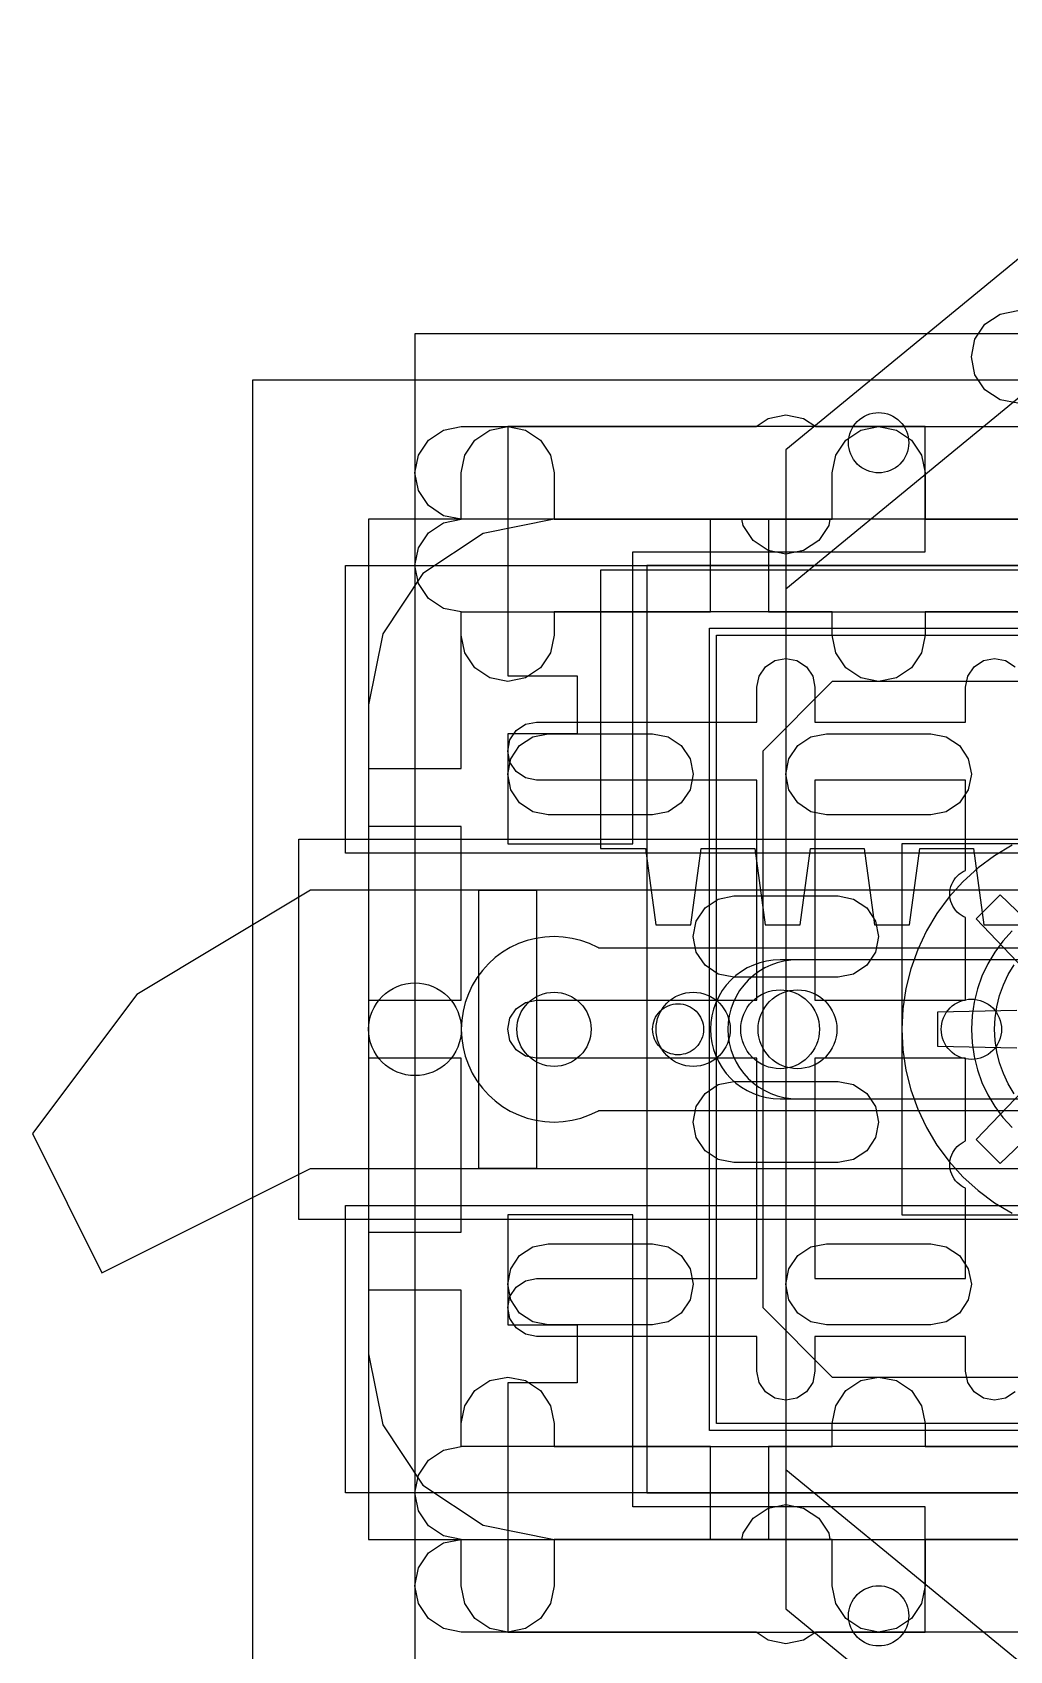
# Model space of a CAD drawing. Header units: millimetres. Extents: x -46 to 130, y -81 to 81.
# Drawn here: x -46.5 to -4.3, y -26.8 to 43 of the extents above; entities that cross this region are included whole.
import ezdxf

# ---------------------------------------------------------------- set-up
doc = ezdxf.new("R2010")
doc.units = ezdxf.units.MM

msp = doc.modelspace()

# ---------------------------------------------------------------- linework, layer by layer
at = {"layer": '04_column_t22.0'}
msp.add_lwpolyline([(-4.2426, 4.2426), (-4.6381, 3.8064), (-4.9888, 3.3334), (-5.2915, 2.8284), (-5.5433, 2.2961), (-5.7416, 1.7417), (-5.8847, 1.1705), (-5.9711, 0.5881), (-6, 0), (-5.9711, -0.5881), (-5.8847, -1.1705), (-5.7416, -1.7417), (-5.5433, -2.2961), (-5.2915, -2.8284), (-4.9888, -3.3334), (-4.6381, -3.8064), (-4.2426, -4.2426)], dxfattribs=at)
at = {"layer": '05_scoop_floor_t6.0'}
for points in [[(-14, 25), (-14, -25), (14, -48), (14, 48), (-14, 25)], [(-4.7654, 30.8478), (-4, 31), (4, 31), (4.7654, 30.8478), (5.4142, 30.4142), (5.8478, 29.7654), (6, 29), (5.8478, 28.2346), (5.4142, 27.5858), (4.7654, 27.1522), (4, 27), (-4, 27), (-4.7654, 27.1522), (-5.4142, 27.5858), (-5.8478, 28.2346), (-6, 29), (-5.8478, 29.7654), (-5.4142, 30.4142), (-4.7654, 30.8478)]]:
    msp.add_lwpolyline(points, close=True, dxfattribs=at)
at = {"layer": '05b_scoop_wall_L_t26.0'}
for points in [[(-14, -19), (-14, -25), (14, -48), (14, -42), (-14, -19)], [(-8.725, -25.0464), (-8.7063, -25.1726), (-8.7, -25.3), (-8.7063, -25.4274), (-8.725, -25.5536), (-8.756, -25.6774), (-8.799, -25.7975), (-8.8535, -25.9128), (-8.9191, -26.0222), (-8.9951, -26.1247), (-9.0808, -26.2192), (-9.1753, -26.3049), (-9.2778, -26.3809), (-9.3872, -26.4465), (-9.5025, -26.501), (-9.6226, -26.544), (-9.7464, -26.575), (-9.8726, -26.5937), (-10, -26.6), (-10.1274, -26.5937), (-10.2536, -26.575), (-10.3774, -26.544), (-10.4975, -26.501), (-10.6128, -26.4465), (-10.7222, -26.3809), (-10.8247, -26.3049), (-10.9192, -26.2192), (-11.0049, -26.1247), (-11.0809, -26.0222), (-11.1465, -25.9128), (-11.201, -25.7975), (-11.244, -25.6774), (-11.275, -25.5536), (-11.2937, -25.4274), (-11.3, -25.3), (-11.2937, -25.1726), (-11.275, -25.0464), (-11.244, -24.9226), (-11.201, -24.8025), (-11.1465, -24.6872), (-11.0809, -24.5778), (-11.0049, -24.4753), (-10.9192, -24.3808), (-10.8247, -24.2951), (-10.7222, -24.2191), (-10.6128, -24.1535), (-10.4975, -24.099), (-10.3774, -24.056), (-10.2536, -24.025), (-10.1274, -24.0063), (-10, -24), (-9.8726, -24.0063), (-9.7464, -24.025), (-9.6226, -24.056), (-9.5025, -24.099), (-9.3872, -24.1535), (-9.2778, -24.2191), (-9.1753, -24.2951), (-9.0808, -24.3808), (-8.9951, -24.4753), (-8.9191, -24.5778), (-8.8535, -24.6872), (-8.799, -24.8025), (-8.756, -24.9226), (-8.725, -25.0464)]]:
    msp.add_lwpolyline(points, close=True, dxfattribs=at)
at = {"layer": '05c_scoop_wall_R_t26.0'}
for points in [[(-14, 19), (14, 42), (14, 48), (-14, 25), (-14, 19)], [(-8.725, 25.5536), (-8.7063, 25.4274), (-8.7, 25.3), (-8.7063, 25.1726), (-8.725, 25.0464), (-8.756, 24.9226), (-8.799, 24.8025), (-8.8535, 24.6872), (-8.9191, 24.5778), (-8.9951, 24.4753), (-9.0808, 24.3808), (-9.1753, 24.2951), (-9.2778, 24.2191), (-9.3872, 24.1535), (-9.5025, 24.099), (-9.6226, 24.056), (-9.7464, 24.025), (-9.8726, 24.0063), (-10, 24), (-10.1274, 24.0063), (-10.2536, 24.025), (-10.3774, 24.056), (-10.4975, 24.099), (-10.6128, 24.1535), (-10.7222, 24.2191), (-10.8247, 24.2951), (-10.9192, 24.3808), (-11.0049, 24.4753), (-11.0809, 24.5778), (-11.1465, 24.6872), (-11.201, 24.8025), (-11.244, 24.9226), (-11.275, 25.0464), (-11.2937, 25.1726), (-11.3, 25.3), (-11.2937, 25.4274), (-11.275, 25.5536), (-11.244, 25.6774), (-11.201, 25.7975), (-11.1465, 25.9128), (-11.0809, 26.0222), (-11.0049, 26.1247), (-10.9192, 26.2192), (-10.8247, 26.3049), (-10.7222, 26.3809), (-10.6128, 26.4465), (-10.4975, 26.501), (-10.3774, 26.544), (-10.2536, 26.575), (-10.1274, 26.5937), (-10, 26.6), (-9.8726, 26.5937), (-9.7464, 26.575), (-9.6226, 26.544), (-9.5025, 26.501), (-9.3872, 26.4465), (-9.2778, 26.3809), (-9.1753, 26.3049), (-9.0808, 26.2192), (-8.9951, 26.1247), (-8.9191, 26.0222), (-8.8535, 25.9128), (-8.799, 25.7975), (-8.756, 25.6774), (-8.725, 25.5536)]]:
    msp.add_lwpolyline(points, close=True, dxfattribs=at)
at = {"layer": '08_grip_finger_R_t6.0'}
for points in [[(-46.5, -4.5), (-43.5, -10.5), (-34.5, -6), (0, -6), (0, 6), (-34.5, 6), (-42, 1.5), (-46.5, -4.5)], [(-28.0096, 0.196), (-28, 0), (-28.0096, -0.196), (-28.0384, -0.3902), (-28.0861, -0.5806), (-28.1522, -0.7654), (-28.2362, -0.9428), (-28.3371, -1.1111), (-28.454, -1.2688), (-28.5858, -1.4142), (-28.7312, -1.546), (-28.8889, -1.6629), (-29.0572, -1.7638), (-29.2346, -1.8478), (-29.4194, -1.9139), (-29.6098, -1.9616), (-29.804, -1.9904), (-30, -2), (-30.196, -1.9904), (-30.3902, -1.9616), (-30.5806, -1.9139), (-30.7654, -1.8478), (-30.9428, -1.7638), (-31.1111, -1.6629), (-31.2688, -1.546), (-31.4142, -1.4142), (-31.546, -1.2688), (-31.6629, -1.1111), (-31.7638, -0.9428), (-31.8478, -0.7654), (-31.9139, -0.5806), (-31.9616, -0.3902), (-31.9904, -0.196), (-32, 0), (-31.9904, 0.196), (-31.9616, 0.3902), (-31.9139, 0.5806), (-31.8478, 0.7654), (-31.7638, 0.9428), (-31.6629, 1.1111), (-31.546, 1.2688), (-31.4142, 1.4142), (-31.2688, 1.546), (-31.1111, 1.6629), (-30.9428, 1.7638), (-30.7654, 1.8478), (-30.5806, 1.9139), (-30.3902, 1.9616), (-30.196, 1.9904), (-30, 2), (-29.804, 1.9904), (-29.6098, 1.9616), (-29.4194, 1.9139), (-29.2346, 1.8478), (-29.0572, 1.7638), (-28.8889, 1.6629), (-28.7312, 1.546), (-28.5858, 1.4142), (-28.454, 1.2688), (-28.3371, 1.1111), (-28.2362, 0.9428), (-28.1522, 0.7654), (-28.0861, 0.5806), (-28.0384, 0.3902), (-28.0096, 0.196)], [(-16.4307, 0.3121), (-16.4077, 0.1568), (-16.4, 0), (-16.4077, -0.1568), (-16.4307, -0.3121), (-16.4689, -0.4645), (-16.5218, -0.6123), (-16.5889, -0.7542), (-16.6696, -0.8889), (-16.7632, -1.015), (-16.8686, -1.1314), (-16.985, -1.2368), (-17.1111, -1.3304), (-17.2458, -1.4111), (-17.3877, -1.4782), (-17.5355, -1.5311), (-17.6879, -1.5693), (-17.8432, -1.5923), (-18, -1.6), (-18.1568, -1.5923), (-18.3121, -1.5693), (-18.4645, -1.5311), (-18.6123, -1.4782), (-18.7542, -1.4111), (-18.8889, -1.3304), (-19.015, -1.2368), (-19.1314, -1.1314), (-19.2368, -1.015), (-19.3304, -0.8889), (-19.4111, -0.7542), (-19.4782, -0.6123), (-19.5311, -0.4645), (-19.5693, -0.3121), (-19.5923, -0.1568), (-19.6, 0), (-19.5923, 0.1568), (-19.5693, 0.3121), (-19.5311, 0.4645), (-19.4782, 0.6123), (-19.4111, 0.7542), (-19.3304, 0.8889), (-19.2368, 1.015), (-19.1314, 1.1314), (-19.015, 1.2368), (-18.8889, 1.3304), (-18.7542, 1.4111), (-18.6123, 1.4782), (-18.4645, 1.5311), (-18.3121, 1.5693), (-18.1568, 1.5923), (-18, 1.6), (-17.8432, 1.5923), (-17.6879, 1.5693), (-17.5355, 1.5311), (-17.3877, 1.4782), (-17.2458, 1.4111), (-17.1111, 1.3304), (-16.985, 1.2368), (-16.8686, 1.1314), (-16.7632, 1.015), (-16.6696, 0.8889), (-16.5889, 0.7542), (-16.5218, 0.6123), (-16.4689, 0.4645), (-16.4307, 0.3121)], [(-4.756, 0.3774), (-4.725, 0.2536), (-4.7063, 0.1274), (-4.7, 0), (-4.7063, -0.1274), (-4.725, -0.2536), (-4.756, -0.3774), (-4.799, -0.4975), (-4.8535, -0.6128), (-4.9191, -0.7222), (-4.9951, -0.8247), (-5.0808, -0.9192), (-5.1753, -1.0049), (-5.2778, -1.0809), (-5.3872, -1.1465), (-5.5025, -1.201), (-5.6226, -1.244), (-5.7464, -1.275), (-5.8726, -1.2937), (-6, -1.3), (-6.1274, -1.2937), (-6.2536, -1.275), (-6.3774, -1.244), (-6.4975, -1.201), (-6.6128, -1.1465), (-6.7222, -1.0809), (-6.8247, -1.0049), (-6.9192, -0.9192), (-7.0049, -0.8247), (-7.0809, -0.7222), (-7.1465, -0.6128), (-7.201, -0.4975), (-7.244, -0.3774), (-7.275, -0.2536), (-7.2937, -0.1274), (-7.3, 0), (-7.2937, 0.1274), (-7.275, 0.2536), (-7.244, 0.3774), (-7.201, 0.4975), (-7.1465, 0.6128), (-7.0809, 0.7222), (-7.0049, 0.8247), (-6.9192, 0.9192), (-6.8247, 1.0049), (-6.7222, 1.0809), (-6.6128, 1.1465), (-6.4975, 1.201), (-6.3774, 1.244), (-6.2536, 1.275), (-6.1274, 1.2937), (-6, 1.3), (-5.8726, 1.2937), (-5.7464, 1.275), (-5.6226, 1.244), (-5.5025, 1.201), (-5.3872, 1.1465), (-5.2778, 1.0809), (-5.1753, 1.0049), (-5.0808, 0.9192), (-4.9951, 0.8247), (-4.9191, 0.7222), (-4.8535, 0.6128), (-4.799, 0.4975), (-4.756, 0.3774)]]:
    msp.add_lwpolyline(points, close=True, dxfattribs=at)
at = {"layer": '24a_claw_base_t4.0'}
for points in [[(37, -28), (37, 28), (-37, 28), (-37, -28), (37, -28)], [(-18.5126, 9.7626), (-19.0803, 9.3832), (-19.75, 9.25), (-24.25, 9.25), (-24.9197, 9.3832), (-25.4874, 9.7626), (-25.8668, 10.3303), (-26, 11), (-25.8668, 11.6697), (-25.4874, 12.2374), (-24.9197, 12.6168), (-24.25, 12.75), (-19.75, 12.75), (-19.0803, 12.6168), (-18.5126, 12.2374), (-18.1332, 11.6697), (-18, 11), (-18.1332, 10.3303), (-18.5126, 9.7626)], [(-6, 11), (-6.1332, 10.3303), (-6.5126, 9.7626), (-7.0803, 9.3832), (-7.75, 9.25), (-12.25, 9.25), (-12.9197, 9.3832), (-13.4874, 9.7626), (-13.8668, 10.3303), (-14, 11), (-13.8668, 11.6697), (-13.4874, 12.2374), (-12.9197, 12.6168), (-12.25, 12.75), (-7.75, 12.75), (-7.0803, 12.6168), (-6.5126, 12.2374), (-6.1332, 11.6697), (-6, 11)], [(35, 8.2), (35, -8.2), (-35, -8.2), (-35, 8.2), (35, 8.2)], [(-19.0803, -12.6168), (-19.75, -12.75), (-24.25, -12.75), (-24.9197, -12.6168), (-25.4874, -12.2374), (-25.8668, -11.6697), (-26, -11), (-25.8668, -10.3303), (-25.4874, -9.7626), (-24.9197, -9.3832), (-24.25, -9.25), (-19.75, -9.25), (-19.0803, -9.3832), (-18.5126, -9.7626), (-18.1332, -10.3303), (-18, -11), (-18.1332, -11.6697), (-18.5126, -12.2374), (-19.0803, -12.6168)], [(-6.1332, -11.6697), (-6.5126, -12.2374), (-7.0803, -12.6168), (-7.75, -12.75), (-12.25, -12.75), (-12.9197, -12.6168), (-13.4874, -12.2374), (-13.8668, -11.6697), (-14, -11), (-13.8668, -10.3303), (-13.4874, -9.7626), (-12.9197, -9.3832), (-12.25, -9.25), (-7.75, -9.25), (-7.0803, -9.3832), (-6.5126, -9.7626), (-6.1332, -10.3303), (-6, -11), (-6.1332, -11.6697)]]:
    msp.add_lwpolyline(points, close=True, dxfattribs=at)
for points in [[(8, 18), (-8, 18), (-8, 17), (-8.1522, 16.2346), (-8.5858, 15.5858), (-9.2346, 15.1522), (-10, 15), (-10.7654, 15.1522), (-11.4142, 15.5858), (-11.8478, 16.2346), (-12, 17), (-12, 18), (-24, 18), (-24, 17), (-24.1522, 16.2346), (-24.5858, 15.5858), (-25.2346, 15.1522), (-26, 15), (-26.7654, 15.1522), (-27.4142, 15.5858), (-27.8478, 16.2346), (-28, 17), (-28, 18), (-28.7654, 18.1522), (-29.4142, 18.5858), (-29.8478, 19.2346), (-30, 20), (-29.8478, 20.7654), (-29.4142, 21.4142), (-28.7654, 21.8478), (-28, 22), (-28, 24), (-27.8478, 24.7654), (-27.4142, 25.4142), (-26.7654, 25.8478), (-26, 26), (-25.2346, 25.8478), (-24.5858, 25.4142), (-24.1522, 24.7654), (-24, 24), (-24, 22), (-12, 22), (-12, 24), (-11.8478, 24.7654), (-11.4142, 25.4142), (-10.7654, 25.8478), (-10, 26), (-9.2346, 25.8478), (-8.5858, 25.4142), (-8.1522, 24.7654), (-8, 24), (-8, 22), (8, 22)], [(8, -22), (-8, -22), (-8, -24), (-8.1522, -24.7654), (-8.5858, -25.4142), (-9.2346, -25.8478), (-10, -26), (-10.7654, -25.8478), (-11.4142, -25.4142), (-11.8478, -24.7654), (-12, -24), (-12, -22), (-24, -22), (-24, -24), (-24.1522, -24.7654), (-24.5858, -25.4142), (-25.2346, -25.8478), (-26, -26), (-26.7654, -25.8478), (-27.4142, -25.4142), (-27.8478, -24.7654), (-28, -24), (-28, -22), (-28.7654, -21.8478), (-29.4142, -21.4142), (-29.8478, -20.7654), (-30, -20), (-29.8478, -19.2346), (-29.4142, -18.5858), (-28.7654, -18.1522), (-28, -18), (-28, -17), (-27.8478, -16.2346), (-27.4142, -15.5858), (-26.7654, -15.1522), (-26, -15), (-25.2346, -15.1522), (-24.5858, -15.5858), (-24.1522, -16.2346), (-24, -17), (-24, -18), (-12, -18), (-12, -17), (-11.8478, -16.2346), (-11.4142, -15.5858), (-10.7654, -15.1522), (-10, -15), (-9.2346, -15.1522), (-8.5858, -15.5858), (-8.1522, -16.2346), (-8, -17), (-8, -18), (8, -18)]]:
    msp.add_lwpolyline(points, dxfattribs=at)
at = {"layer": '24b_claw_slider_t12.0'}
msp.add_lwpolyline([(9, -8), (9, 8), (-9, 8), (-9, -8), (9, -8)], close=True, dxfattribs=at)
at = {"layer": '24d_claw_horn_t3.0'}
msp.add_lwpolyline([(13.5, 3), (-13.5, 3), (-13.7941, 2.9856), (-14.0853, 2.9424), (-14.3709, 2.8708), (-14.6481, 2.7716), (-14.9142, 2.6458), (-15.1667, 2.4944), (-15.4032, 2.319), (-15.6213, 2.1213), (-15.819, 1.9032), (-15.9944, 1.6667), (-16.1458, 1.4142), (-16.2716, 1.1481), (-16.3708, 0.8709), (-16.4424, 0.5853), (-16.4856, 0.2941), (-16.5, 0), (-16.4856, -0.2941), (-16.4424, -0.5853), (-16.3708, -0.8709), (-16.2716, -1.1481), (-16.1458, -1.4142), (-15.9944, -1.6667), (-15.819, -1.9032), (-15.6213, -2.1213), (-15.4032, -2.319), (-15.1667, -2.4944), (-14.9142, -2.6458), (-14.6481, -2.7716), (-14.6481, -2.7716), (-14.3709, -2.8708), (-14.0853, -2.9424), (-13.7941, -2.9856), (-13.5, -3), (13.5, -3)], dxfattribs=at)
msp.add_lwpolyline([(-11.8327, 0.3317), (-11.8082, 0.1666), (-11.8, 0), (-11.8082, -0.1666), (-11.8327, -0.3317), (-11.8732, -0.4935), (-11.9294, -0.6506), (-12.0007, -0.8014), (-12.0865, -0.9445), (-12.1859, -1.0785), (-12.2979, -1.2021), (-12.4215, -1.3141), (-12.5555, -1.4135), (-12.6986, -1.4993), (-12.8494, -1.5706), (-13.0065, -1.6268), (-13.1683, -1.6673), (-13.3334, -1.6918), (-13.5, -1.7), (-13.6666, -1.6918), (-13.8317, -1.6673), (-13.9935, -1.6268), (-14.1506, -1.5706), (-14.3014, -1.4993), (-14.4445, -1.4135), (-14.5785, -1.3141), (-14.7021, -1.2021), (-14.8141, -1.0785), (-14.9135, -0.9445), (-14.9993, -0.8014), (-15.0706, -0.6506), (-15.1268, -0.4935), (-15.1673, -0.3317), (-15.1918, -0.1666), (-15.2, 0), (-15.1918, 0.1666), (-15.1673, 0.3317), (-15.1268, 0.4935), (-15.0706, 0.6506), (-14.9993, 0.8014), (-14.9135, 0.9445), (-14.8141, 1.0785), (-14.7021, 1.2021), (-14.5785, 1.3141), (-14.4445, 1.4135), (-14.3014, 1.4993), (-14.1506, 1.5706), (-13.9935, 1.6268), (-13.8317, 1.6673), (-13.6666, 1.6918), (-13.5, 1.7), (-13.3334, 1.6918), (-13.1683, 1.6673), (-13.0065, 1.6268), (-12.8494, 1.5706), (-12.6986, 1.4993), (-12.5555, 1.4135), (-12.4215, 1.3141), (-12.2979, 1.2021), (-12.1859, 1.0785), (-12.0865, 0.9445), (-12.0007, 0.8014), (-11.9294, 0.6506), (-11.8732, 0.4935), (-11.8327, 0.3317)], close=True, dxfattribs=at)
at = {"layer": '24e_claw_link_t3.0'}
msp.add_lwpolyline([(14.25, 3), (-14.25, 3), (-14.5441, 2.9856), (-14.8353, 2.9424), (-15.1209, 2.8708), (-15.3981, 2.7716), (-15.6642, 2.6458), (-15.9167, 2.4944), (-16.1532, 2.319), (-16.3713, 2.1213), (-16.569, 1.9032), (-16.7444, 1.6667), (-16.8958, 1.4142), (-17.0216, 1.1481), (-17.1208, 0.8709), (-17.1924, 0.5853), (-17.2356, 0.2941), (-17.25, 0), (-17.2356, -0.2941), (-17.1924, -0.5853), (-17.1208, -0.8709), (-17.0216, -1.1481), (-16.8958, -1.4142), (-16.7444, -1.6667), (-16.569, -1.9032), (-16.3713, -2.1213), (-16.1532, -2.319), (-15.9167, -2.4944), (-15.6642, -2.6458), (-15.3981, -2.7716), (-15.1209, -2.8708), (-15.1209, -2.8708), (-14.8353, -2.9424), (-14.5441, -2.9856), (-14.25, -3), (14.25, -3)], dxfattribs=at)
msp.add_lwpolyline([(-12.5827, 0.3317), (-12.5582, 0.1666), (-12.55, 0), (-12.5582, -0.1666), (-12.5827, -0.3317), (-12.6232, -0.4935), (-12.6794, -0.6506), (-12.7507, -0.8014), (-12.8365, -0.9445), (-12.9359, -1.0785), (-13.0479, -1.2021), (-13.1715, -1.3141), (-13.3055, -1.4135), (-13.4486, -1.4993), (-13.5994, -1.5706), (-13.7565, -1.6268), (-13.9183, -1.6673), (-14.0834, -1.6918), (-14.25, -1.7), (-14.4166, -1.6918), (-14.5817, -1.6673), (-14.7435, -1.6268), (-14.9006, -1.5706), (-15.0514, -1.4993), (-15.1945, -1.4135), (-15.3285, -1.3141), (-15.4521, -1.2021), (-15.5641, -1.0785), (-15.6635, -0.9445), (-15.7493, -0.8014), (-15.8206, -0.6506), (-15.8768, -0.4935), (-15.9173, -0.3317), (-15.9418, -0.1666), (-15.95, 0), (-15.9418, 0.1666), (-15.9173, 0.3317), (-15.8768, 0.4935), (-15.8206, 0.6506), (-15.7493, 0.8014), (-15.6635, 0.9445), (-15.5641, 1.0785), (-15.4521, 1.2021), (-15.3285, 1.3141), (-15.1945, 1.4135), (-15.0514, 1.4993), (-14.9006, 1.5706), (-14.7435, 1.6268), (-14.5817, 1.6673), (-14.4166, 1.6918), (-14.25, 1.7), (-14.0834, 1.6918), (-13.9183, 1.6673), (-13.7565, 1.6268), (-13.5994, 1.5706), (-13.4486, 1.4993), (-13.3055, 1.4135), (-13.1715, 1.3141), (-13.0479, 1.2021), (-12.9359, 1.0785), (-12.8365, 0.9445), (-12.7507, 0.8014), (-12.6794, 0.6506), (-12.6232, 0.4935), (-12.5827, 0.3317)], close=True, dxfattribs=at)
at = {"layer": '24f_claw_gear_t6.0'}
for points in [[(-2.2917, 3.4298), (-4.7605, 5.7955), (-5.7955, 4.7605), (-3.4298, 2.2917)], [(-4.0457, 0.8047), (-7.4642, 0.7319), (-7.4642, -0.7319), (-4.0457, -0.8047)], [(-3.4298, -2.2917), (-5.7955, -4.7605), (-4.7605, -5.7955), (-2.2917, -3.4298)]]:
    msp.add_lwpolyline(points, dxfattribs=at)
at = {"layer": '24g_claw_rack_t12.0'}
msp.add_lwpolyline([(22, 19.8), (-22, 19.8), (-22, 7.8), (-20.0512, 7.8), (-19.6035, 4.5), (-18.0956, 4.5), (-17.6479, 7.8), (-15.3388, 7.8), (-14.8911, 4.5), (-13.3832, 4.5), (-12.9355, 7.8), (-10.6264, 7.8), (-10.1788, 4.5), (-8.6708, 4.5), (-8.2231, 7.8), (-5.914, 7.8), (-5.4664, 4.5), (-3.9584, 4.5)], dxfattribs=at)
at = {"layer": '24h_claw_base_gear_t4.0'}
for points in [[(-37, 28), (-37, -28), (37, -28), (37, 28), (-37, 28)], [(33, 7.6), (-33, 7.6), (-33, 20), (33, 20), (33, 7.6)], [(-16.9197, 2.3832), (-17.4874, 2.7626), (-17.8668, 3.3303), (-18, 4), (-17.8668, 4.6697), (-17.4874, 5.2374), (-16.9197, 5.6168), (-16.25, 5.75), (-11.75, 5.75), (-11.0803, 5.6168), (-10.5126, 5.2374), (-10.1332, 4.6697), (-10, 4), (-10.1332, 3.3303), (-10.5126, 2.7626), (-11.0803, 2.3832), (-11.75, 2.25), (-16.25, 2.25), (-16.9197, 2.3832)], [(-17.4874, -5.2374), (-17.8668, -4.6697), (-18, -4), (-17.8668, -3.3303), (-17.4874, -2.7626), (-16.9197, -2.3832), (-16.25, -2.25), (-11.75, -2.25), (-11.0803, -2.3832), (-10.5126, -2.7626), (-10.1332, -3.3303), (-10, -4), (-10.1332, -4.6697), (-10.5126, -5.2374), (-11.0803, -5.6168), (-11.75, -5.75), (-16.25, -5.75), (-16.9197, -5.6168), (-17.4874, -5.2374)], [(-33, -20), (-33, -7.6), (33, -7.6), (33, -20), (-33, -20)]]:
    msp.add_lwpolyline(points, close=True, dxfattribs=at)
for points in [[(12.0995, 22), (-12.0995, 22), (-12.1522, 21.7346), (-12.5858, 21.0858), (-13.2346, 20.6522), (-14, 20.5), (-14.7654, 20.6522), (-15.4142, 21.0858), (-15.8478, 21.7346), (-15.9005, 22), (-28, 22), (-28.7654, 22.1522), (-29.4142, 22.5858), (-29.8478, 23.2346), (-29.8478, 23.2346), (-30, 24), (-29.8478, 24.7654), (-29.4142, 25.4142), (-28.7654, 25.8478), (-28, 26), (-15.2858, 26), (-14.7654, 26.3478), (-14, 26.5), (-13.2346, 26.3478), (-12.7142, 26), (12.7142, 26)], [(-4.1573, -2.7779), (-4.4096, -2.357), (-4.6194, -1.9134), (-4.7847, -1.4514), (-4.9039, -0.9755), (-4.9759, -0.4901), (-5, 0), (-4.9759, 0.4901), (-4.9039, 0.9755), (-4.7847, 1.4514), (-4.6194, 1.9134), (-4.4096, 2.357), (-4.1573, 2.7779)], [(12.7142, -26), (-12.7142, -26), (-13.2346, -26.3478), (-14, -26.5), (-14.7654, -26.3478), (-15.2858, -26), (-28, -26), (-28.7654, -25.8478), (-29.4142, -25.4142), (-29.8478, -24.7654), (-30, -24), (-30, -24), (-29.8478, -23.2346), (-29.4142, -22.5858), (-28.7654, -22.1522), (-28, -22), (-15.9005, -22), (-15.8478, -21.7346), (-15.4142, -21.0858), (-14.7654, -20.6522), (-14, -20.5), (-13.2346, -20.6522), (-12.5858, -21.0858), (-12.1522, -21.7346), (-12.0995, -22), (12.0995, -22)]]:
    msp.add_lwpolyline(points, dxfattribs=at)
at = {"layer": '26_cube_mock_t30.0'}
msp.add_lwpolyline([(-12, -15), (12, -15), (15, -12), (15, 12), (12, 15), (-12, 15), (-15, 12), (-15, -12), (-12, -15)], close=True, dxfattribs=at)
at = {"layer": '30_arm_base_t40.0'}
for points in [[(-28, 11.25), (-28, 18), (-17.25, 18), (-17.25, 22), (-32, 22), (-32, 11.25), (-28, 11.25)], [(-14.75, 22), (-14.75, 18), (-1.25, 18), (-1.25, 22), (-14.75, 22)], [(-28, 1.25), (-28, 8.75), (-32, 8.75), (-32, 1.25), (-28, 1.25)], [(-32, -1.25), (-32, -8.75), (-28, -8.75), (-28, -1.25), (-32, -1.25)], [(-17.25, -22), (-17.25, -18), (-28, -18), (-28, -11.25), (-32, -11.25), (-32, -22), (-17.25, -22)], [(-14.75, -22), (-1.25, -22), (-1.25, -18), (-14.75, -18), (-14.75, -22)]]:
    msp.add_lwpolyline(points, close=True, dxfattribs=at)
at = {"layer": '31a_arm_turntable_t6.0'}
for points in [[(27.0615, 21.391), (24, 22), (-24, 22), (-27.0615, 21.391), (-29.6569, 19.6569), (-31.391, 17.0615), (-32, 14), (-32, -14), (-31.391, -17.0615), (-29.6569, -19.6569), (-27.0615, -21.391), (-24, -22), (24, -22), (27.0615, -21.391), (29.6569, -19.6569), (31.391, -17.0615), (32, -14), (32, 14), (31.391, 17.0615), (29.6569, 19.6569), (27.0615, 21.391)], [(-6.25, 6.8515), (-6.25, 10.75), (-12.75, 10.75), (-12.75, 1.25), (-6.25, 1.25), (-6.25, 4.8157), (-6.2546, 4.8174), (-6.3522, 4.8635), (-6.4448, 4.919), (-6.5315, 4.9833), (-6.6114, 5.0558), (-6.6839, 5.1358), (-6.7482, 5.2225), (-6.8037, 5.3151), (-6.8499, 5.4127), (-6.8863, 5.5143), (-6.9125, 5.619), (-6.9283, 5.7258), (-6.9336, 5.8336), (-6.9283, 5.9414), (-6.9125, 6.0482), (-6.8863, 6.1529), (-6.8499, 6.2546), (-6.8037, 6.3522), (-6.7482, 6.4448), (-6.6839, 6.5315), (-6.6114, 6.6114), (-6.5315, 6.6839), (-6.4448, 6.7482), (-6.3522, 6.8037), (-6.2546, 6.8499), (-6.25, 6.8515)], [(-6.2546, -4.8174), (-6.25, -4.8157), (-6.25, -1.25), (-12.75, -1.25), (-12.75, -10.75), (-6.25, -10.75), (-6.25, -6.8515), (-6.2546, -6.8499), (-6.3522, -6.8037), (-6.4448, -6.7482), (-6.5315, -6.6839), (-6.6114, -6.6114), (-6.6839, -6.5315), (-6.7482, -6.4448), (-6.8037, -6.3522), (-6.8499, -6.2546), (-6.8863, -6.1529), (-6.9125, -6.0482), (-6.9283, -5.9414), (-6.9336, -5.8336), (-6.9283, -5.7258), (-6.9125, -5.619), (-6.8863, -5.5143), (-6.8499, -5.4127), (-6.8037, -5.3151), (-6.7482, -5.2225), (-6.6839, -5.1358), (-6.6114, -5.0558), (-6.5315, -4.9833), (-6.4448, -4.919), (-6.3522, -4.8635), (-6.2546, -4.8174)]]:
    msp.add_lwpolyline(points, close=True, dxfattribs=at)
msp.add_lwpolyline([(-4.1161, -15.6339), (-4.5216, -15.9048), (-5, -16), (-5.4784, -15.9048), (-5.8839, -15.6339), (-6.1548, -15.2284), (-6.25, -14.75), (-6.25, -13.25), (-12.75, -13.25), (-12.75, -14.75), (-12.8452, -15.2284), (-13.1161, -15.6339), (-13.5216, -15.9048), (-14, -16), (-14.4784, -15.9048), (-14.8839, -15.6339), (-15.1548, -15.2284), (-15.25, -14.75), (-15.25, -13.25), (-24.75, -13.25), (-25.2284, -13.1548), (-25.6339, -12.8839), (-25.9048, -12.4784), (-26, -12), (-25.9048, -11.5216), (-25.6339, -11.1161), (-25.2284, -10.8452), (-24.75, -10.75), (-15.25, -10.75), (-15.25, -1.25), (-24.75, -1.25), (-25.2284, -1.1548), (-25.6339, -0.8839), (-25.9048, -0.4784), (-26, 0), (-25.9048, 0.4784), (-25.6339, 0.8839), (-25.2284, 1.1548), (-24.75, 1.25), (-15.25, 1.25), (-15.25, 10.75), (-24.75, 10.75), (-25.2284, 10.8452), (-25.6339, 11.1161), (-25.9048, 11.5216), (-26, 12), (-25.9048, 12.4784), (-25.6339, 12.8839), (-25.2284, 13.1548), (-24.75, 13.25), (-15.25, 13.25), (-15.25, 14.75), (-15.1548, 15.2284), (-14.8839, 15.6339), (-14.4784, 15.9048), (-14, 16), (-13.5216, 15.9048), (-13.1161, 15.6339), (-12.8452, 15.2284), (-12.75, 14.75), (-12.75, 13.25), (-6.25, 13.25), (-6.25, 14.75), (-6.1548, 15.2284), (-5.8839, 15.6339), (-5.4784, 15.9048), (-5, 16), (-4.5216, 15.9048), (-4.1161, 15.6339)], dxfattribs=at)
at = {"layer": '31b_arm_mast_t62.6'}
for points in [[(-20, 20), (-20, -20), (20, -20), (20, 20), (-20, 20)], [(17, -17), (-17, -17), (-17, 17), (17, 17), (17, -17)]]:
    msp.add_lwpolyline(points, close=True, dxfattribs=at)
at = {"layer": '32_arm_carriage_t32.0'}
for points in [[(-23, 15.25), (-23, 12.75), (-26, 12.75), (-26, 8), (-20.6, 8), (-20.6, 20.6), (-8, 20.6), (-8, 26), (-26, 26), (-26, 15.25), (-23, 15.25)], [(-26, -15.25), (-26, -26), (-8, -26), (-8, -20.6), (-20.6, -20.6), (-20.6, -8), (-26, -8), (-26, -12.75), (-23, -12.75), (-23, -15.25), (-26, -15.25)]]:
    msp.add_lwpolyline(points, close=True, dxfattribs=at)
at = {"layer": '34_arm_lift_crank_t8.0'}
msp.add_lwpolyline([(-4.2426, 7.9373), (-5.0001, 7.4832), (-5.7095, 6.9571), (-6.364, 6.364), (-6.9571, 5.7095), (-7.4832, 5.0001), (-7.9373, 4.2426), (-8.3149, 3.4442), (-8.6125, 2.6126), (-8.8271, 1.7558), (-8.9567, 0.8822), (-9, 0), (-8.9567, -0.8822), (-8.8271, -1.7558), (-8.6125, -2.6126), (-8.3149, -3.4442), (-7.9373, -4.2426), (-7.4832, -5.0001), (-6.9571, -5.7095), (-6.364, -6.364), (-5.7095, -6.9571), (-5.0001, -7.4832), (-4.2426, -7.9373)], dxfattribs=at)
at = {"layer": '35_arm_lift_link_t6.0'}
msp.add_lwpolyline([(22.0682, 3.5), (-22.0682, 3.5), (-22.1144, 3.5277), (-22.4693, 3.6955), (-22.8389, 3.8278), (-23.2196, 3.9231), (-23.6079, 3.9807), (-24, 4), (-24.3921, 3.9807), (-24.7804, 3.9231), (-25.1611, 3.8278), (-25.5307, 3.6955), (-25.8856, 3.5277), (-26.2223, 3.3259), (-26.5376, 3.092), (-26.8284, 2.8284), (-27.092, 2.5376), (-27.3259, 2.2223), (-27.5277, 1.8856), (-27.6955, 1.5307), (-27.8278, 1.1611), (-27.9231, 0.7804), (-27.9807, 0.3921), (-28, 0), (-27.9807, -0.3921), (-27.9231, -0.7804), (-27.8278, -1.1611), (-27.6955, -1.5307), (-27.5277, -1.8856), (-27.3259, -2.2223), (-27.092, -2.5376), (-26.8284, -2.8284), (-26.5376, -3.092), (-26.2223, -3.3259), (-25.8856, -3.5277), (-25.5307, -3.6955), (-25.1611, -3.8278), (-24.7804, -3.9231), (-24.3921, -3.9807), (-24, -4), (-23.6079, -3.9807), (-23.2196, -3.9231), (-22.8389, -3.8278), (-22.8389, -3.8278), (-22.4693, -3.6955), (-22.1144, -3.5277), (-22.0682, -3.5), (22.0682, -3.5)], dxfattribs=at)
msp.add_lwpolyline([(-22.4307, 0.3121), (-22.4077, 0.1568), (-22.4, 0), (-22.4077, -0.1568), (-22.4307, -0.3121), (-22.4689, -0.4645), (-22.5218, -0.6123), (-22.5889, -0.7542), (-22.6696, -0.8889), (-22.7632, -1.015), (-22.8686, -1.1314), (-22.985, -1.2368), (-23.1111, -1.3304), (-23.2458, -1.4111), (-23.3877, -1.4782), (-23.5355, -1.5311), (-23.6879, -1.5693), (-23.8432, -1.5923), (-24, -1.6), (-24.1568, -1.5923), (-24.3121, -1.5693), (-24.4645, -1.5311), (-24.6123, -1.4782), (-24.7542, -1.4111), (-24.8889, -1.3304), (-25.015, -1.2368), (-25.1314, -1.1314), (-25.2368, -1.015), (-25.3304, -0.8889), (-25.4111, -0.7542), (-25.4782, -0.6123), (-25.5311, -0.4645), (-25.5693, -0.3121), (-25.5923, -0.1568), (-25.6, 0), (-25.5923, 0.1568), (-25.5693, 0.3121), (-25.5311, 0.4645), (-25.4782, 0.6123), (-25.4111, 0.7542), (-25.3304, 0.8889), (-25.2368, 1.015), (-25.1314, 1.1314), (-25.015, 1.2368), (-24.8889, 1.3304), (-24.7542, 1.4111), (-24.6123, 1.4782), (-24.4645, 1.5311), (-24.3121, 1.5693), (-24.1568, 1.5923), (-24, 1.6), (-23.8432, 1.5923), (-23.6879, 1.5693), (-23.5355, 1.5311), (-23.3877, 1.4782), (-23.2458, 1.4111), (-23.1111, 1.3304), (-22.985, 1.2368), (-22.8686, 1.1314), (-22.7632, 1.015), (-22.6696, 0.8889), (-22.5889, 0.7542), (-22.5218, 0.6123), (-22.4689, 0.4645), (-22.4307, 0.3121)], close=True, dxfattribs=at)
at = {"layer": '36_arm_lift_cap_t6.0'}
for points in [[(17.3, -17.3), (-17.3, -17.3), (-17.3, 17.3), (17, 17.3), (17, 22), (30, 22), (30, 30), (-30, 30), (-30, -30), (30, -30), (30, 8), (17.3, 8), (17.3, -17.3)], [(-24.75, 6), (-24.75, -6), (-27.25, -6), (-27.25, 6), (-24.75, 6)], [(-17.5553, 0.1078), (-17.55, 0), (-17.5553, -0.1078), (-17.5711, -0.2146), (-17.5974, -0.3193), (-17.6337, -0.421), (-17.6799, -0.5185), (-17.7354, -0.6111), (-17.7997, -0.6978), (-17.8722, -0.7778), (-17.9522, -0.8503), (-18.0389, -0.9146), (-18.1315, -0.9701), (-18.229, -1.0163), (-18.3307, -1.0526), (-18.4354, -1.0789), (-18.5422, -1.0947), (-18.65, -1.1), (-18.7578, -1.0947), (-18.8646, -1.0789), (-18.9693, -1.0526), (-19.071, -1.0163), (-19.1685, -0.9701), (-19.2611, -0.9146), (-19.3478, -0.8503), (-19.4278, -0.7778), (-19.5003, -0.6978), (-19.5646, -0.6111), (-19.6201, -0.5185), (-19.6663, -0.421), (-19.7026, -0.3193), (-19.7289, -0.2146), (-19.7447, -0.1078), (-19.75, 0), (-19.7447, 0.1078), (-19.7289, 0.2146), (-19.7026, 0.3193), (-19.6663, 0.421), (-19.6201, 0.5185), (-19.5646, 0.6111), (-19.5003, 0.6978), (-19.4278, 0.7778), (-19.3478, 0.8503), (-19.2611, 0.9146), (-19.1685, 0.9701), (-19.071, 1.0163), (-18.9693, 1.0526), (-18.8646, 1.0789), (-18.7578, 1.0947), (-18.65, 1.1), (-18.5422, 1.0947), (-18.4354, 1.0789), (-18.3307, 1.0526), (-18.229, 1.0163), (-18.1315, 0.9701), (-18.0389, 0.9146), (-17.9522, 0.8503), (-17.8722, 0.7778), (-17.7997, 0.6978), (-17.7354, 0.6111), (-17.6799, 0.5185), (-17.6337, 0.421), (-17.5974, 0.3193), (-17.5711, 0.2146), (-17.5553, 0.1078)]]:
    msp.add_lwpolyline(points, close=True, dxfattribs=at)

doc.saveas('drawing.dxf')
